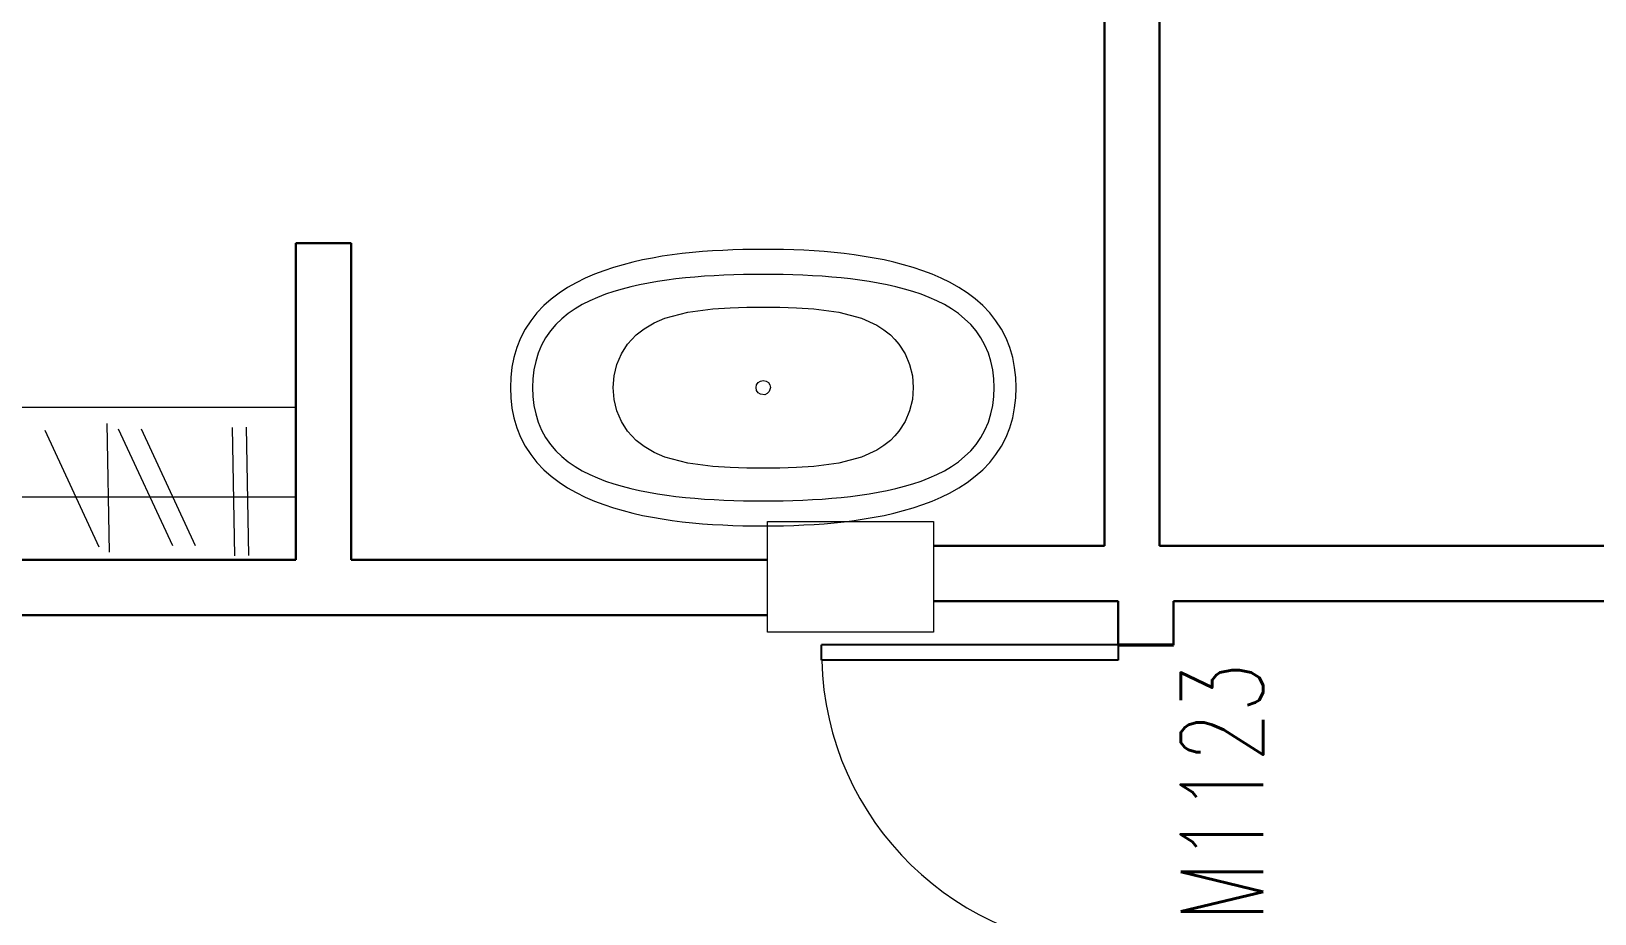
# Model space of a CAD drawing. Header units: inches. Extents: x 675 to 51927, y 19035 to 68555.
# Drawn here: x 13901 to 19555, y 33012 to 36202 of the extents above; entities that cross this region are included whole.
import ezdxf

# ---------------------------------------------------------------- set-up
doc = ezdxf.new("R2010")
doc.units = ezdxf.units.IN
doc.header["$LTSCALE"] = 0.5
doc.header["$MEASUREMENT"] = 0
for name, color, linetype, lineweight in [('00I-FURN', 30, 'Continuous', 9), ('Column', 192, 'Continuous', 13), ('Wall', 113, 'Continuous', 50)]:
    doc.layers.add(name, color=color, linetype=linetype, lineweight=lineweight)
doc.layers.add('DOOR Single', color=242, linetype='Continuous')
doc.layers.add('WINDOW_TEXT', color=7, linetype='Continuous')
doc.styles.add('_TCH_WINDOW', font='SIMPLEX', dxfattribs={"height": 3.5, "bigfont": 'GBCBIG'})

# ---------------------------------------------------------------- blocks, each defined once
blk = doc.blocks.new('x1')
at = {"layer": '00I-FURN'}
for p, q in [((16219.1, 35393.3), (16183, 35388.1)), ((16255.3, 35397.8), (16219.1, 35393.3)), ((16291.6, 35401.7), (16255.3, 35397.8)), ((16328.1, 35405), (16291.6, 35401.7)), ((16364.6, 35407.6), (16328.1, 35405)), ((16401.2, 35409.7), (16364.6, 35407.6)), ((16437.9, 35411.3), (16401.2, 35409.7)), ((16474.6, 35412.4), (16437.9, 35411.3)), ((16511.3, 35413.1), (16474.6, 35412.4)), ((16548.1, 35413.3), (16511.3, 35413.1)), ((16584.8, 35413.1), (16548.1, 35413.3)), ((16621.6, 35412.5), (16584.8, 35413.1)), ((16658.3, 35411.4), (16621.6, 35412.5)), ((16694.9, 35409.8), (16658.3, 35411.4)), ((16731.5, 35407.7), (16694.9, 35409.8)), ((16768.1, 35405), (16731.5, 35407.7)), ((16804.5, 35401.7), (16768.1, 35405)), ((16840.9, 35397.8), (16804.5, 35401.7)), ((16877.2, 35393.3), (16840.9, 35397.8)), ((16913.3, 35388), (16877.2, 35393.3)), ((15971.6, 35336.1), (15937.6, 35323.2)), ((16006.1, 35347.6), (15971.6, 35336.1)), ((16040.9, 35357.9), (16006.1, 35347.6)), ((16076, 35367), (16040.9, 35357.9)), ((16111.4, 35375), (16076, 35367)), ((16147.1, 35382), (16111.4, 35375)), ((16183, 35388.1), (16147.1, 35382)), ((16949.2, 35381.9), (16913.3, 35388)), ((16984.9, 35374.8), (16949.2, 35381.9)), ((17020.3, 35366.8), (16984.9, 35374.8)), ((17055.4, 35357.7), (17020.3, 35366.8)), ((17090.2, 35347.5), (17055.4, 35357.7)), ((17124.5, 35336), (17090.2, 35347.5)), ((17158.3, 35323.2), (17124.5, 35336)), ((15871.6, 35292.8), (15840.1, 35275)), ((15904.1, 35308.8), (15871.6, 35292.8)), ((15937.6, 35323.2), (15904.1, 35308.8)), ((16100.6, 35285.1), (16068.9, 35277.9)), ((16132.8, 35291.5), (16100.6, 35285.1)), ((16165.5, 35297.1), (16132.8, 35291.5)), ((16198.7, 35302), (16165.5, 35297.1)), ((16232.3, 35306.3), (16198.7, 35302)), ((16266.4, 35310), (16232.3, 35306.3)), ((16300.8, 35313.2), (16266.3, 35310)), ((16335.5, 35315.9), (16300.8, 35313.2)), ((16370.5, 35318.1), (16335.5, 35315.9)), ((16405.7, 35319.8), (16370.5, 35318.1)), ((16441.2, 35321.1), (16405.7, 35319.8)), ((16476.7, 35322), (16441.2, 35321.1)), ((16512.4, 35322.5), (16476.7, 35322)), ((16548.1, 35322.7), (16512.4, 35322.5)), ((16583.8, 35322.5), (16548.1, 35322.7)), ((16619.5, 35322), (16583.8, 35322.5)), ((16655, 35321.1), (16619.5, 35322)), ((16690.5, 35319.8), (16655, 35321.1)), ((16725.7, 35318.1), (16690.5, 35319.8)), ((16760.7, 35315.9), (16725.7, 35318.1)), ((16795.4, 35313.2), (16760.7, 35315.9)), ((16829.8, 35310), (16795.4, 35313.2)), ((16863.8, 35306.3), (16829.8, 35310)), ((16897.4, 35302), (16863.8, 35306.3)), ((16930.6, 35297.1), (16897.4, 35302)), ((16963.3, 35291.5), (16930.6, 35297.1)), ((16995.5, 35285.1), (16963.3, 35291.5)), ((17027.1, 35277.9), (16995.5, 35285.1)), ((17191.5, 35308.9), (17158.3, 35323.2)), ((17224, 35293), (17191.5, 35308.9)), ((17255.5, 35275.3), (17224, 35293)), ((15781.3, 35233.7), (15754.5, 35209.8)), ((15809.9, 35255.4), (15781.3, 35233.7)), ((15840.1, 35275), (15809.9, 35255.4)), ((15920.6, 35227.3), (15893.5, 35213.6)), ((15948.7, 35239.7), (15920.6, 35227.3)), ((15977.7, 35250.8), (15948.7, 35239.7)), ((16007.4, 35260.8), (15977.7, 35250.8)), ((16037.9, 35269.8), (16007.4, 35260.8)), ((16068.9, 35277.9), (16037.9, 35269.8)), ((17058.2, 35269.8), (17027.1, 35277.9)), ((17088.8, 35260.9), (17058.2, 35269.8)), ((17118.7, 35250.9), (17088.8, 35260.9)), ((17147.8, 35239.8), (17118.7, 35250.9)), ((17176, 35227.4), (17147.8, 35239.8)), ((17203.2, 35213.6), (17176, 35227.4)), ((17285.8, 35255.6), (17255.5, 35275.3)), ((17314.8, 35233.8), (17285.8, 35255.6)), ((17341.9, 35209.8), (17314.8, 35233.8)), ((15729.7, 35183.7), (15707.2, 35155.1)), ((15754.5, 35209.8), (15729.7, 35183.7)), ((15842.6, 35181.2), (15819.4, 35162.4)), ((15867.4, 35198.2), (15842.6, 35181.2)), ((15893.5, 35213.6), (15867.4, 35198.2)), ((16192.4, 35164), (16275.2, 35186.2)), ((16275.2, 35186.2), (16365.2, 35198)), ((16365.2, 35198), (16428.6, 35202.1)), ((16428.6, 35202.1), (16488.3, 35203.8)), ((16488.3, 35203.8), (16548.1, 35204.2)), ((16548.1, 35204.2), (16607.9, 35203.8)), ((16607.9, 35203.8), (16667.6, 35202)), ((16667.6, 35202), (16730.9, 35198)), ((16730.9, 35198), (16821.1, 35186.3)), ((16821.1, 35186.3), (16903.8, 35164)), ((17229.1, 35198.3), (17203.2, 35213.6)), ((17253.6, 35181.2), (17229.1, 35198.3)), ((17298, 35141.5), (17253.6, 35181.2)), ((17366.8, 35183.6), (17341.9, 35209.8)), ((17389.3, 35155), (17366.8, 35183.6)), ((15687.3, 35124.5), (15670.3, 35092)), ((15707.2, 35155.1), (15687.3, 35124.5)), ((15778.4, 35118.5), (15761.1, 35093.6)), ((15797.9, 35141.5), (15778.4, 35118.5)), ((15819.4, 35162.4), (15797.9, 35141.5)), ((16088.5, 35103.8), (16117.1, 35126.2)), ((16117.1, 35126.2), (16153.6, 35147.4)), ((16153.6, 35147.4), (16192.4, 35164)), ((16903.8, 35164), (16958.5, 35138.7)), ((16958.5, 35138.7), (16983.9, 35122.5)), ((16983.9, 35122.5), (17007.6, 35103.7)), ((17317.5, 35118.5), (17298, 35141.5)), ((17334.8, 35093.5), (17317.5, 35118.5)), ((17409.1, 35124.4), (17389.3, 35155)), ((17426, 35092), (17409.1, 35124.4)), ((15656.5, 35058), (15646.2, 35022.9)), ((15670.3, 35092), (15656.5, 35058)), ((15746.3, 35066.8), (15734.2, 35038.4)), ((15761.1, 35093.6), (15746.3, 35066.8)), ((16035.1, 35035.3), (16057.4, 35070.2)), ((16057.4, 35070.2), (16072.2, 35087.7)), ((16072.2, 35087.7), (16088.5, 35103.8)), ((17007.6, 35103.7), (17024, 35087.8)), ((17024, 35087.8), (17038.8, 35070.3)), ((17038.8, 35070.3), (17061.1, 35035.4)), ((17349.7, 35066.8), (17334.8, 35093.5)), ((17361.9, 35038.4), (17349.7, 35066.8)), ((17439.6, 35058), (17426, 35092)), ((17449.9, 35022.8), (17439.6, 35058)), ((15646.2, 35022.9), (15639.1, 34986.8)), ((15725, 35008.4), (15718.5, 34977.3)), ((15734.2, 35038.4), (15725, 35008.4)), ((16008.9, 34955.8), (16018.9, 34997.3)), ((16018.9, 34997.3), (16035.1, 35035.3)), ((17061.1, 35035.4), (17077.3, 34997.3)), ((17077.3, 34997.3), (17087.3, 34955.8)), ((17371.2, 35008.5), (17361.9, 35038.4)), ((17377.7, 34977.4), (17371.2, 35008.5)), ((17457, 34986.7), (17449.9, 35022.8)), ((15635, 34950.2), (15633.7, 34913.3)), ((15639.1, 34986.8), (15635, 34950.2)), ((15714.8, 34945.5), (15713.5, 34913.3)), ((15718.5, 34977.3), (15714.8, 34945.5)), ((16005.6, 34913.3), (16008.9, 34955.8)), ((17087.3, 34955.8), (17090.6, 34913.3)), ((17381.4, 34945.6), (17377.7, 34977.4)), ((17382.6, 34913.3), (17381.4, 34945.6)), ((17461.1, 34950.1), (17457, 34986.7)), ((17462.5, 34913.3), (17461.1, 34950.1)), ((15633.7, 34913.3), (15635, 34876.4)), ((15713.5, 34913.3), (15714.8, 34881.1)), ((16008.9, 34870.8), (16005.6, 34913.3)), ((16522.1, 34913.3), (16524.1, 34923.2)), ((16524.1, 34903.3), (16522.1, 34913.3)), ((16524, 34923.2), (16529.7, 34931.7)), ((16529.7, 34894.9), (16524.1, 34903.3)), ((16529.7, 34931.7), (16538.1, 34937.3)), ((16538.1, 34889.3), (16529.7, 34894.9)), ((16538.1, 34937.3), (16548.1, 34939.3)), ((16553.2, 34887.8), (16538.1, 34889.3)), ((16548.1, 34939.3), (16558, 34937.3)), ((16562.5, 34891.7), (16553.2, 34887.8)), ((16558, 34937.3), (16566.5, 34931.7)), ((16569.7, 34898.8), (16562.5, 34891.7)), ((16566.5, 34931.7), (16572.1, 34923.2)), ((16574.1, 34913.3), (16569.7, 34898.8)), ((16572.1, 34923.2), (16574.1, 34913.3)), ((17090.6, 34913.3), (17087.3, 34870.8)), ((17381.4, 34881), (17382.6, 34913.3)), ((17461.1, 34876.5), (17462.5, 34913.3)), ((15635, 34876.4), (15639.1, 34839.7)), ((15639.1, 34839.7), (15646.2, 34803.7)), ((15714.8, 34881.1), (15718.5, 34849.2)), ((15718.5, 34849.2), (15725, 34818.1)), ((16018.9, 34829.3), (16008.9, 34870.8)), ((16035.1, 34791.2), (16018.9, 34829.3)), ((17077.3, 34829.3), (17061.1, 34791.1)), ((17087.3, 34870.8), (17077.3, 34829.3)), ((17371.2, 34818.1), (17377.7, 34849.1)), ((17377.7, 34849.1), (17381.4, 34881)), ((17449.9, 34803.8), (17457, 34839.9)), ((17457, 34839.9), (17461.1, 34876.5)), ((15646.2, 34803.7), (15656.5, 34768.6)), ((15725, 34818.1), (15734.2, 34788.2)), ((15734.2, 34788.2), (15746.3, 34759.7)), ((16057.4, 34756.4), (16035.1, 34791.2)), ((17061.1, 34791.1), (17038.8, 34756.2)), ((17349.7, 34759.8), (17361.9, 34788.2)), ((17361.9, 34788.2), (17371.2, 34818.1)), ((17439.6, 34768.6), (17449.9, 34803.8)), ((15656.5, 34768.6), (15670.3, 34734.6)), ((15670.3, 34734.6), (15687.3, 34702.1)), ((15746.3, 34759.7), (15761.1, 34733)), ((15761.1, 34733), (15778.4, 34708)), ((16072.2, 34738.9), (16057.4, 34756.4)), ((16088.5, 34722.8), (16072.2, 34738.9)), ((16117.1, 34700.3), (16088.5, 34722.8)), ((17007.6, 34722.8), (16983.9, 34704.1)), ((17024, 34738.8), (17007.6, 34722.8)), ((17038.8, 34756.2), (17024, 34738.8)), ((17317.5, 34708.1), (17334.8, 34733)), ((17334.8, 34733), (17349.7, 34759.8)), ((17409.1, 34702.2), (17426, 34734.6)), ((17426, 34734.6), (17439.6, 34768.6)), ((15687.3, 34702.1), (15707.2, 34671.4)), ((15707.2, 34671.4), (15729.7, 34642.9)), ((15778.4, 34708), (15797.9, 34685.1)), ((15797.9, 34685.1), (15819.4, 34664.2)), ((15819.4, 34664.2), (15842.6, 34645.3)), ((16153.6, 34679.1), (16117.1, 34700.3)), ((16192.4, 34662.6), (16153.6, 34679.1)), ((16275.2, 34640.4), (16192.4, 34662.6)), ((16903.8, 34662.5), (16821.1, 34640.3)), ((16958.5, 34687.9), (16903.8, 34662.5)), ((16983.9, 34704.1), (16958.5, 34687.9)), ((17253.6, 34645.3), (17298, 34685.1)), ((17298, 34685.1), (17317.5, 34708.1)), ((17366.8, 34643), (17389.3, 34671.5)), ((17389.3, 34671.5), (17409.1, 34702.2)), ((15729.7, 34642.9), (15754.5, 34616.7)), ((15754.5, 34616.7), (15781.3, 34592.9)), ((15842.6, 34645.3), (15867.4, 34628.3)), ((15867.4, 34628.3), (15893.5, 34613)), ((15893.5, 34613), (15920.6, 34599.2)), ((16365.2, 34628.6), (16275.2, 34640.4)), ((16428.6, 34624.5), (16365.2, 34628.6)), ((16488.3, 34622.8), (16428.6, 34624.5)), ((16548.1, 34622.3), (16488.3, 34622.8)), ((16607.9, 34622.8), (16548.1, 34622.3)), ((16667.6, 34624.6), (16607.9, 34622.8)), ((16730.9, 34628.6), (16667.6, 34624.6)), ((16821.1, 34640.3), (16730.9, 34628.6)), ((17176, 34599.2), (17203.2, 34613)), ((17203.2, 34613), (17229.1, 34628.3)), ((17229.1, 34628.3), (17253.6, 34645.3)), ((17314.8, 34592.8), (17341.9, 34616.8)), ((17341.9, 34616.8), (17366.8, 34643)), ((15781.3, 34592.9), (15809.9, 34571.2)), ((15809.9, 34571.2), (15840.1, 34551.5)), ((15840.1, 34551.5), (15871.6, 34533.8)), ((15920.6, 34599.2), (15948.7, 34586.9)), ((15948.7, 34586.9), (15977.7, 34575.7)), ((15977.7, 34575.7), (16007.4, 34565.8)), ((16007.4, 34565.8), (16037.9, 34556.8)), ((16037.9, 34556.8), (16068.9, 34548.7)), ((16068.9, 34548.7), (16100.6, 34541.5)), ((16995.5, 34541.5), (17027.1, 34548.7)), ((17027.1, 34548.7), (17058.2, 34556.7)), ((17058.2, 34556.7), (17088.8, 34565.7)), ((17088.8, 34565.7), (17118.7, 34575.7)), ((17118.7, 34575.7), (17147.8, 34586.8)), ((17147.8, 34586.8), (17176, 34599.2)), ((17224, 34533.6), (17255.5, 34551.3)), ((17255.5, 34551.3), (17285.8, 34571)), ((17285.8, 34571), (17314.8, 34592.8)), ((15871.6, 34533.8), (15904.1, 34517.8)), ((15904.1, 34517.8), (15937.6, 34503.4)), ((15937.6, 34503.4), (15971.6, 34490.5)), ((15971.6, 34490.5), (16006.1, 34479)), ((16100.6, 34541.5), (16132.8, 34535.1)), ((16132.8, 34535.1), (16165.5, 34529.5)), ((16165.5, 34529.5), (16198.7, 34524.5)), ((16198.7, 34524.5), (16232.3, 34520.2)), ((16232.3, 34520.2), (16266.4, 34516.5)), ((16266.4, 34516.5), (16300.8, 34513.4)), ((16300.8, 34513.4), (16335.5, 34510.7)), ((16335.5, 34510.7), (16370.5, 34508.5)), ((16370.5, 34508.5), (16405.7, 34506.8)), ((16405.7, 34506.8), (16441.2, 34505.5)), ((16441.2, 34505.5), (16476.7, 34504.6)), ((16476.7, 34504.6), (16512.4, 34504.1)), ((16512.4, 34504.1), (16548.1, 34503.9)), ((16548.1, 34503.9), (16583.8, 34504.1)), ((16583.8, 34504.1), (16619.5, 34504.6)), ((16619.5, 34504.6), (16655, 34505.5)), ((16655, 34505.5), (16690.5, 34506.8)), ((16690.5, 34506.8), (16725.7, 34508.5)), ((16725.7, 34508.5), (16760.7, 34510.7)), ((16760.7, 34510.7), (16795.4, 34513.4)), ((16795.4, 34513.4), (16829.8, 34516.5)), ((16829.8, 34516.5), (16863.8, 34520.2)), ((16863.8, 34520.2), (16897.4, 34524.5)), ((16897.4, 34524.5), (16930.6, 34529.5)), ((16930.6, 34529.5), (16963.3, 34535.1)), ((16963.3, 34535.1), (16995.5, 34541.5)), ((17090.2, 34479.1), (17124.5, 34490.5)), ((17124.5, 34490.5), (17158.3, 34503.3)), ((17158.3, 34503.3), (17191.5, 34517.6)), ((17191.5, 34517.6), (17224, 34533.6)), ((16006.1, 34479), (16040.9, 34468.7)), ((16040.9, 34468.7), (16076, 34459.6)), ((16076, 34459.6), (16111.4, 34451.6)), ((16111.4, 34451.6), (16147.1, 34444.6)), ((16147.1, 34444.6), (16183, 34438.5)), ((16183, 34438.5), (16219.1, 34433.3)), ((16219.1, 34433.3), (16255.3, 34428.7)), ((16840.9, 34428.7), (16877.2, 34433.3)), ((16877.2, 34433.3), (16913.3, 34438.6)), ((16913.3, 34438.6), (16949.2, 34444.7)), ((16949.2, 34444.7), (16984.9, 34451.7)), ((16984.9, 34451.7), (17020.3, 34459.8)), ((17020.3, 34459.8), (17055.4, 34468.8)), ((17055.4, 34468.8), (17090.2, 34479.1)), ((16255.3, 34428.7), (16291.6, 34424.9)), ((16291.6, 34424.9), (16328.1, 34421.6)), ((16328.1, 34421.6), (16364.6, 34418.9)), ((16364.6, 34418.9), (16401.2, 34416.8)), ((16401.2, 34416.8), (16437.9, 34415.2)), ((16437.9, 34415.2), (16474.6, 34414.1)), ((16474.6, 34414.1), (16511.3, 34413.5)), ((16511.3, 34413.5), (16548.1, 34413.3)), ((16548.1, 34413.3), (16584.8, 34413.5)), ((16584.8, 34413.5), (16621.6, 34414.1)), ((16621.6, 34414.1), (16658.3, 34415.2)), ((16658.3, 34415.2), (16694.9, 34416.8)), ((16694.9, 34416.8), (16731.5, 34418.9)), ((16731.5, 34418.9), (16768.1, 34421.6)), ((16768.1, 34421.6), (16804.5, 34424.8)), ((16804.5, 34424.8), (16840.9, 34428.7))]:
    blk.add_line(p, q, dxfattribs=at)
blk = doc.blocks.new('$DorLib2D$00000001')
for p, q in [((0.45, 0.975), (0.5, 0.975)), ((0.45, 0), (0.45, 0.975)), ((0.5, 0), (0.5, 0.975)), ((0.5, 0), (0.45, 0))]:
    blk.add_line(p, q)
at = {"lineweight": 13}
blk.add_arc((0.475, 0), 0.975, 91.4693, 180, dxfattribs=at)

msp = doc.modelspace()

# ---------------------------------------------------------------- linework, layer by layer
at = {"layer": '00I-FURN'}
for p, q in [((14858, 34841.3), (13752.2, 34841.3)), ((14174.1, 34783.2), (14183.1, 34318.9)), ((14677.8, 34770.5), (14686.8, 34306.1)), ((13950.1, 34759.2), (14145.6, 34337.9)), ((14215.8, 34764.3), (14411.2, 34343)), ((14298.2, 34764.3), (14493.7, 34343)), ((14627, 34769.5), (14635.9, 34305.2)), ((13477.2, 34519.2), (14858, 34519.2))]:
    msp.add_line(p, q, dxfattribs=at)
at = {"layer": 'Column'}
for p, q in [((16563.4, 34029.8), (16563.4, 34429.8)), ((16563.4, 34429.8), (17163.4, 34429.8)), ((17163.4, 34429.8), (17163.4, 34029.8)), ((17163.4, 34029.8), (16563.4, 34029.8))]:
    msp.add_line(p, q, dxfattribs=at)
at = {"layer": 'Wall', "lineweight": 30}
for p, q in [((17781.4, 37747.9), (17781.4, 34341.3)), ((17981.4, 34341.3), (17981.4, 36491.3)), ((14858, 35435.4), (14858, 34291.3)), ((15058, 35435.4), (14858, 35435.4)), ((15058, 35435.4), (15058, 34291.3)), ((17163.4, 34341.3), (17781.4, 34341.3)), ((17981.4, 34341.3), (19701.4, 34341.3)), ((13443.7, 34291.3), (14858, 34291.3)), ((15058, 34291.3), (16563.4, 34291.3)), ((17163.4, 34141.3), (17831.4, 34141.3)), ((17831.4, 34141.3), (17831.4, 33983)), ((18031.4, 34141.3), (19701.4, 34141.3)), ((18031.4, 34141.3), (18031.4, 33982.9)), ((13443.7, 34091.3), (16563.4, 34091.3))]:
    msp.add_line(p, q, dxfattribs=at)
at = {"layer": 'Wall'}
msp.add_line((17831.4, 33983), (18031.4, 33982.9), dxfattribs=at)

# ---------------------------------------------------------------- block references
at = {"layer": 'DOOR Single'}
ref = msp.add_blockref('$DorLib2D$00000001', (17831.4, 33433), dxfattribs=dict(at, xscale=1100, yscale=1100, zscale=1100, rotation=90))
ref.add_attrib('A', 'M1123', (18355.2, 32983), dxfattribs={"layer": 'WINDOW_TEXT', "ltscale": 20, "height": 297.5, "rotation": 90, "style": '_TCH_WINDOW', "width": 0.705882})
at = {"layer": 'Wall'}
msp.add_blockref('x1', (0, 0), dxfattribs=at)

doc.saveas('drawing.dxf')
